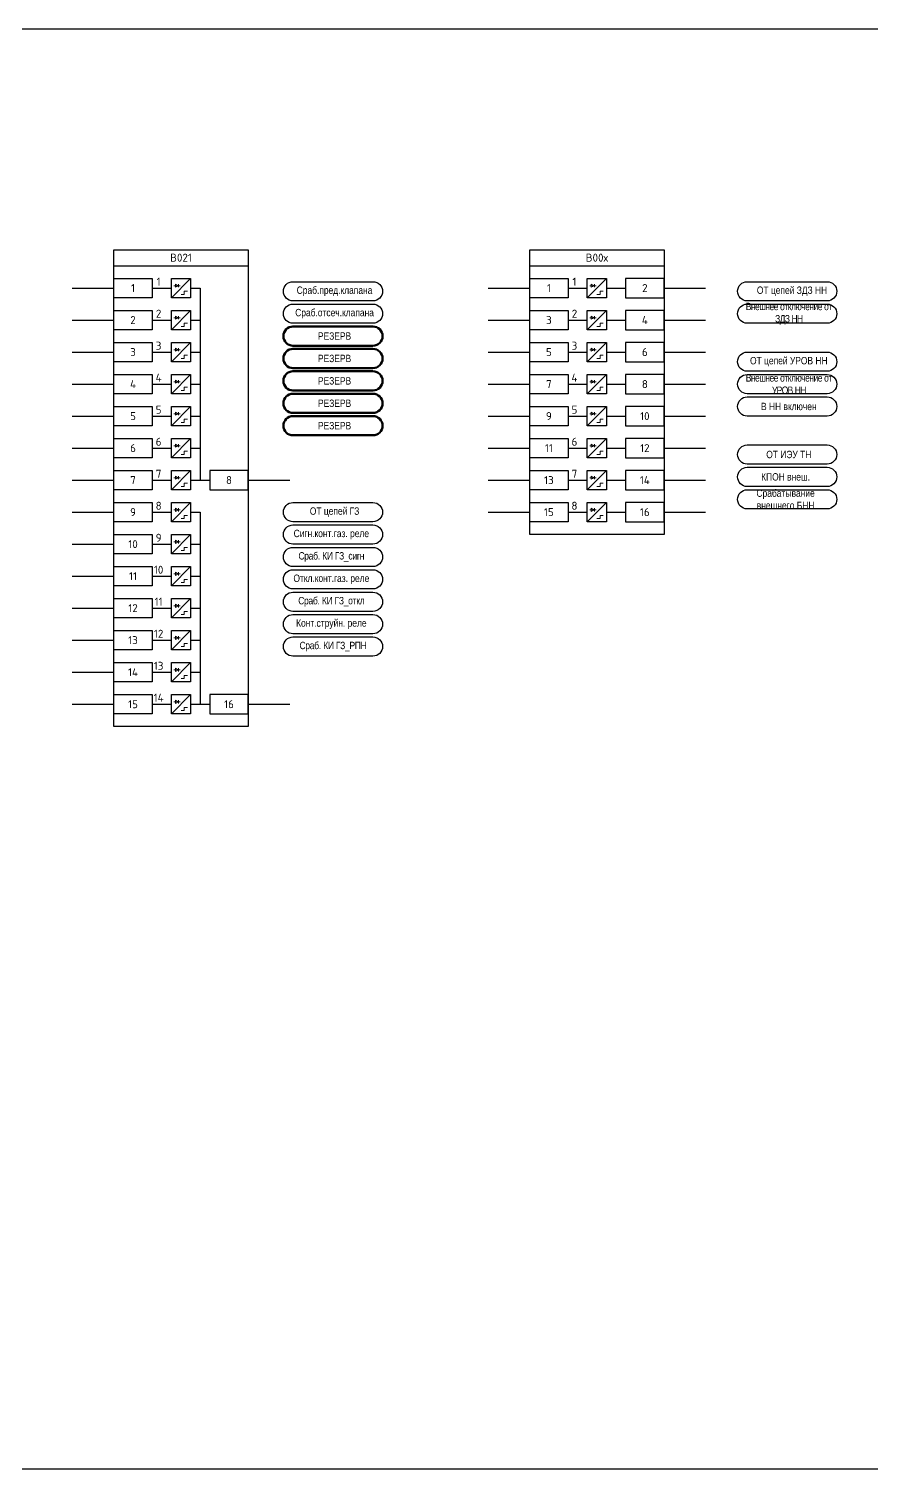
# Model space of a CAD drawing. Header units: millimetres. Extents: x 1413 to 4909, y -558 to 1412.
# Drawn here: x 3023.4 to 3286.8, y 961 to 1411 of the extents above; entities that cross this region are included whole.
import ezdxf
from ezdxf.enums import TextEntityAlignment as Align

# ---------------------------------------------------------------- set-up
doc = ezdxf.new("R2010")
doc.units = ezdxf.units.MM
doc.layers.add('_ОРЗ_0.3', color=7, linetype='Continuous', lineweight=30)
doc.layers.add('TEXT', color=7, linetype='Continuous', lineweight=25)
doc.layers.add('Основная', color=7, linetype='Continuous')
doc.styles.add('2.5_Gost_RD', font='ARIALN.TTF', dxfattribs={"height": 2.5})
doc.styles.add('2.5_ISOCPEUR', font='isocpeur.ttf', dxfattribs={"width": 0.9, "height": 2.5})
doc.styles.add('2.5_ISOCPEUR_1', font='isocpeur.ttf', dxfattribs={"height": 2.5})

# ---------------------------------------------------------------- blocks, each defined once
blk = doc.blocks.new('*U42')
at = {"layer": 'Основная', "color": 0}
for p, q in [((0, 0), (2, 0)), ((2, 0), (40, 0)), ((40, 0), (42, 0))]:
    blk.add_line(p, q, dxfattribs=at)
blk = doc.blocks.new('*U74')
at = {"lineweight": 13, "ltscale": 0.25}
blk.add_line((20.25, 1.25), (20.25, 0.25), dxfattribs=at)
for points in [[(0, 3), (12, 3), (12, -3), (0, -3)], [(18, 3), (24, 3), (24, -3), (18, -3)]]:
    blk.add_lwpolyline(points, close=True)
blk.add_lwpolyline([(20.25, 0.75), (19.25, 1.25), (19.25, 0.25), (20.25, 0.75)], dxfattribs=at)
at = {"lineweight": 13, "flags": 128}
for points in [[(19.5, 1.5, 0, 0, 0), (19.5, 2, 0.25, 0, 0), (19.5, 2.5, 0, 0, 0)], [(20, 1.5, 0, 0, 0), (20, 2, 0.25, 0, 0), (20, 2.5, 0, 0, 0)]]:
    blk.add_lwpolyline(points, format="xyseb", dxfattribs=at)
at = {"layer": 'Основная', "color": 0}
blk.add_line((12, 0), (18, 0), dxfattribs=at)
at = {"layer": 'Основная', "ltscale": 0.25}
blk.add_line((24, 3), (18, -3), dxfattribs=at)
at = {"layer": 'Основная', "color": 0, "lineweight": 13}
blk.add_line((18.75, 0.75), (20.75, 0.75), dxfattribs=at)
for p, q in [((21, -2), (22, -2)), ((22, -1), (23, -1)), ((22, -2), (22, -1))]:
    blk.add_line(p, q, dxfattribs=at).dxf.unprotected_set("ltscale", 0)
at = {"layer": 'Основная', "style": '2.5_ISOCPEUR'}
for tag, p in [('ОУ', (3, 6)), ('В', (6, 0)), ('K', (14, 2))]:
    blk.add_attdef(tag, text='', height=2.5, dxfattribs=at).set_placement(p, align=Align.MIDDLE_CENTER)
blk = doc.blocks.new('*U64')
blk.add_lwpolyline([(0, 3), (-12, 3), (-12, -3), (0, -3)], close=True)
at = {"layer": 'Основная', "style": '2.5_ISOCPEUR'}
for tag, p in [('ОУ', (-7, 10)), ('В', (-6, 0))]:
    blk.add_attdef(tag, text='', height=2.5, dxfattribs=at).set_placement(p, align=Align.MIDDLE_CENTER)

msp = doc.modelspace()

# ---------------------------------------------------------------- linework, layer by layer
at = {"ltscale": 100}
for p, q in [((3077, 1330), (3077, 1270)), ((3077, 1260), (3077, 1200))]:
    msp.add_line(p, q, dxfattribs=at)
at = {"color": 2, "ltscale": 100}
msp.add_lwpolyline([(2745, 1411), (3821, 1411), (3821, 961), (2745, 961)], close=True, dxfattribs=at)
at = {"color": 1, "ltscale": 100}
for points in [[(3106, 1326, -1), (3106, 1332), (3131, 1332, -1), (3131, 1326)], [(3106, 1319, -1), (3106, 1325), (3131, 1325, -1), (3131, 1319)], [(3106, 1319, -1), (3106, 1325), (3131, 1325, -1), (3131, 1319)]]:
    msp.add_lwpolyline(points, format="xyb", close=True, dxfattribs=at)
at = {"color": 3, "ltscale": 100}
for points in [[(3248, 1326, -1), (3248, 1332), (3273, 1332, -1), (3273, 1326)], [(3248, 1319, -1), (3248, 1325), (3273, 1325, -1), (3273, 1319)]]:
    msp.add_lwpolyline(points, format="xyb", close=True, dxfattribs=at)
at = {"ltscale": 100}
for points in [[(3037, 1330), (3050, 1330)], [(3074, 1330), (3077, 1330)], [(3167, 1330), (3180, 1330)], [(3204, 1330), (3210, 1330)], [(3222, 1330), (3235, 1330)], [(3037, 1320), (3050, 1320)], [(3074, 1320), (3077, 1320)], [(3167, 1320), (3180, 1320)], [(3204, 1320), (3210, 1320)], [(3222, 1320), (3235, 1320)], [(3037, 1310), (3050, 1310)], [(3074, 1310), (3077, 1310)], [(3167, 1310), (3180, 1310)], [(3204, 1310), (3210, 1310)], [(3222, 1310), (3235, 1310)], [(3037, 1300), (3050, 1300)], [(3074, 1300), (3077, 1300)], [(3167, 1300), (3180, 1300)], [(3204, 1300), (3210, 1300)], [(3222, 1300), (3235, 1300)], [(3037, 1290), (3050, 1290)], [(3074, 1290), (3077, 1290)], [(3167, 1290), (3180, 1290)], [(3204, 1290), (3210, 1290)], [(3222, 1290), (3235, 1290)], [(3037, 1280), (3050, 1280)], [(3074, 1280), (3077, 1280)], [(3167, 1280), (3180, 1280)], [(3204, 1280), (3210, 1280)], [(3222, 1280), (3235, 1280)], [(3037, 1270), (3050, 1270)], [(3074, 1270), (3080, 1270)], [(3092, 1270), (3105, 1270)], [(3167, 1270), (3180, 1270)], [(3204, 1270), (3210, 1270)], [(3222, 1270), (3235, 1270)], [(3037, 1260), (3050, 1260)], [(3074, 1260), (3077, 1260)], [(3167, 1260), (3180, 1260)], [(3204, 1260), (3210, 1260)], [(3222, 1260), (3235, 1260)], [(3037, 1250), (3050, 1250)], [(3074, 1250), (3077, 1250)], [(3037, 1240), (3050, 1240)], [(3074, 1240), (3077, 1240)], [(3037, 1230), (3050, 1230)], [(3074, 1230), (3077, 1230)], [(3037, 1220), (3050, 1220)], [(3074, 1220), (3077, 1220)], [(3037, 1210), (3050, 1210)], [(3074, 1210), (3077, 1210)], [(3037, 1200), (3050, 1200)], [(3074, 1200), (3077, 1200)], [(3074, 1200), (3080, 1200)], [(3092, 1200), (3105, 1200)]]:
    msp.add_lwpolyline(points, dxfattribs=at)
at = {"color": 1, "lineweight": 50, "ltscale": 100}
for points in [[(3106, 1312, -1), (3106, 1318), (3131, 1318, -1), (3131, 1312)], [(3106, 1305, -1), (3106, 1311), (3131, 1311, -1), (3131, 1305)], [(3106, 1298, -1), (3106, 1304), (3131, 1304, -1), (3131, 1298)], [(3106, 1291, -1), (3106, 1297), (3131, 1297, -1), (3131, 1291)], [(3106, 1284, -1), (3106, 1290), (3131, 1290, -1), (3131, 1284)]]:
    msp.add_lwpolyline(points, format="xyb", close=True, dxfattribs=at)
at = {"color": 4, "ltscale": 100}
for points in [[(3248, 1304, -1), (3248, 1310), (3273, 1310, -1), (3273, 1304)], [(3248, 1297, -1), (3248, 1303), (3273, 1303, -1), (3273, 1297)], [(3248, 1290, -1), (3248, 1296), (3273, 1296, -1), (3273, 1290)]]:
    msp.add_lwpolyline(points, format="xyb", close=True, dxfattribs=at)
at = {"color": 5, "ltscale": 100}
for points in [[(3248, 1275, -1), (3248, 1281), (3273, 1281, -1), (3273, 1275)], [(3248, 1268, -1), (3248, 1274), (3273, 1274, -1), (3273, 1268)], [(3248, 1261, -1), (3248, 1267), (3273, 1267, -1), (3273, 1261)]]:
    msp.add_lwpolyline(points, format="xyb", close=True, dxfattribs=at)
at = {"color": 2, "ltscale": 100}
for points in [[(3106, 1257, -1), (3106, 1263), (3131, 1263, -1), (3131, 1257)], [(3106, 1250, -1), (3106, 1256), (3131, 1256, -1), (3131, 1250)], [(3106, 1243, -1), (3106, 1249), (3131, 1249, -1), (3131, 1243)], [(3106, 1236, -1), (3106, 1242), (3131, 1242, -1), (3131, 1236)], [(3106, 1229, -1), (3106, 1235), (3131, 1235, -1), (3131, 1229)], [(3106, 1222, -1), (3106, 1228), (3131, 1228, -1), (3131, 1222)], [(3106, 1215, -1), (3106, 1221), (3131, 1221, -1), (3131, 1215)]]:
    msp.add_lwpolyline(points, format="xyb", close=True, dxfattribs=at)
at = {"layer": '_ОРЗ_0.3', "ltscale": 100}
for points in [[(3050, 1342), (3092, 1342), (3092, 1193), (3050, 1193)], [(3180, 1342), (3222, 1342), (3222, 1253), (3180, 1253)]]:
    msp.add_lwpolyline(points, close=True, dxfattribs=at)

# ---------------------------------------------------------------- block references
at = {"ltscale": 0.25}
for p in [(3050, 1337), (3180, 1337)]:
    msp.add_blockref('*U42', p, dxfattribs=at)
at = {"layer": '_ОРЗ_0.3', "ltscale": 0.25}
ref = msp.add_blockref('*U74', (3050, 1330), dxfattribs=at)
ref.add_attrib('В', '1', dxfattribs={"layer": 'Основная', "height": 2.5, "style": '2.5_ISOCPEUR'}).set_placement((3056, 1330), align=Align.MIDDLE_CENTER)
ref.add_attrib('K', '1', dxfattribs={"layer": 'Основная', "height": 2.5, "style": '2.5_ISOCPEUR'}).set_placement((3064, 1332), align=Align.MIDDLE_CENTER)
ref = msp.add_blockref('*U74', (3180, 1330), dxfattribs=at)
ref.add_attrib('В', '1', dxfattribs={"layer": 'Основная', "height": 2.5, "style": '2.5_ISOCPEUR'}).set_placement((3186, 1330), align=Align.MIDDLE_CENTER)
ref.add_attrib('K', '1', dxfattribs={"layer": 'Основная', "height": 2.5, "style": '2.5_ISOCPEUR'}).set_placement((3194, 1332), align=Align.MIDDLE_CENTER)
ref = msp.add_blockref('*U64', (3222, 1330), dxfattribs=at)
ref.add_attrib('В', '2', dxfattribs={"layer": 'Основная', "height": 2.5, "style": '2.5_ISOCPEUR'}).set_placement((3216, 1330), align=Align.MIDDLE_CENTER)
ref = msp.add_blockref('*U74', (3050, 1320), dxfattribs=at)
ref.add_attrib('В', '2', dxfattribs={"layer": 'Основная', "height": 2.5, "style": '2.5_ISOCPEUR'}).set_placement((3056, 1320), align=Align.MIDDLE_CENTER)
ref.add_attrib('K', '2', dxfattribs={"layer": 'Основная', "height": 2.5, "style": '2.5_ISOCPEUR'}).set_placement((3064, 1322), align=Align.MIDDLE_CENTER)
ref = msp.add_blockref('*U74', (3180, 1320), dxfattribs=at)
ref.add_attrib('В', '3', dxfattribs={"layer": 'Основная', "height": 2.5, "style": '2.5_ISOCPEUR'}).set_placement((3186, 1320), align=Align.MIDDLE_CENTER)
ref.add_attrib('K', '2', dxfattribs={"layer": 'Основная', "height": 2.5, "style": '2.5_ISOCPEUR'}).set_placement((3194, 1322), align=Align.MIDDLE_CENTER)
ref = msp.add_blockref('*U64', (3222, 1320), dxfattribs=at)
ref.add_attrib('В', '4', dxfattribs={"layer": 'Основная', "height": 2.5, "style": '2.5_ISOCPEUR'}).set_placement((3216, 1320), align=Align.MIDDLE_CENTER)
ref = msp.add_blockref('*U74', (3050, 1310), dxfattribs=at)
ref.add_attrib('В', '3', dxfattribs={"layer": 'Основная', "height": 2.5, "style": '2.5_ISOCPEUR'}).set_placement((3056, 1310), align=Align.MIDDLE_CENTER)
ref.add_attrib('K', '3', dxfattribs={"layer": 'Основная', "height": 2.5, "style": '2.5_ISOCPEUR'}).set_placement((3064, 1312), align=Align.MIDDLE_CENTER)
ref = msp.add_blockref('*U74', (3180, 1310), dxfattribs=at)
ref.add_attrib('В', '5', dxfattribs={"layer": 'Основная', "height": 2.5, "style": '2.5_ISOCPEUR'}).set_placement((3186, 1310), align=Align.MIDDLE_CENTER)
ref.add_attrib('K', '3', dxfattribs={"layer": 'Основная', "height": 2.5, "style": '2.5_ISOCPEUR'}).set_placement((3194, 1312), align=Align.MIDDLE_CENTER)
ref = msp.add_blockref('*U64', (3222, 1310), dxfattribs=at)
ref.add_attrib('В', '6', dxfattribs={"layer": 'Основная', "height": 2.5, "style": '2.5_ISOCPEUR'}).set_placement((3216, 1310), align=Align.MIDDLE_CENTER)
ref = msp.add_blockref('*U74', (3050, 1300), dxfattribs=at)
ref.add_attrib('В', '4', dxfattribs={"layer": 'Основная', "height": 2.5, "style": '2.5_ISOCPEUR'}).set_placement((3056, 1300), align=Align.MIDDLE_CENTER)
ref.add_attrib('K', '4', dxfattribs={"layer": 'Основная', "height": 2.5, "style": '2.5_ISOCPEUR'}).set_placement((3064, 1302), align=Align.MIDDLE_CENTER)
ref = msp.add_blockref('*U74', (3180, 1300), dxfattribs=at)
ref.add_attrib('В', '7', dxfattribs={"layer": 'Основная', "height": 2.5, "style": '2.5_ISOCPEUR'}).set_placement((3186, 1300), align=Align.MIDDLE_CENTER)
ref.add_attrib('K', '4', dxfattribs={"layer": 'Основная', "height": 2.5, "style": '2.5_ISOCPEUR'}).set_placement((3194, 1302), align=Align.MIDDLE_CENTER)
ref = msp.add_blockref('*U64', (3222, 1300), dxfattribs=at)
ref.add_attrib('В', '8', dxfattribs={"layer": 'Основная', "height": 2.5, "style": '2.5_ISOCPEUR'}).set_placement((3216, 1300), align=Align.MIDDLE_CENTER)
ref = msp.add_blockref('*U74', (3050, 1290), dxfattribs=at)
ref.add_attrib('В', '5', dxfattribs={"layer": 'Основная', "height": 2.5, "style": '2.5_ISOCPEUR'}).set_placement((3056, 1290), align=Align.MIDDLE_CENTER)
ref.add_attrib('K', '5', dxfattribs={"layer": 'Основная', "height": 2.5, "style": '2.5_ISOCPEUR'}).set_placement((3064, 1292), align=Align.MIDDLE_CENTER)
ref = msp.add_blockref('*U74', (3180, 1290), dxfattribs=at)
ref.add_attrib('В', '9', dxfattribs={"layer": 'Основная', "height": 2.5, "style": '2.5_ISOCPEUR'}).set_placement((3186, 1290), align=Align.MIDDLE_CENTER)
ref.add_attrib('K', '5', dxfattribs={"layer": 'Основная', "height": 2.5, "style": '2.5_ISOCPEUR'}).set_placement((3194, 1292), align=Align.MIDDLE_CENTER)
ref = msp.add_blockref('*U64', (3222, 1290), dxfattribs=at)
ref.add_attrib('В', '10', dxfattribs={"layer": 'Основная', "height": 2.5, "style": '2.5_ISOCPEUR'}).set_placement((3216, 1290), align=Align.MIDDLE_CENTER)
ref = msp.add_blockref('*U74', (3050, 1280), dxfattribs=at)
ref.add_attrib('В', '6', dxfattribs={"layer": 'Основная', "height": 2.5, "style": '2.5_ISOCPEUR'}).set_placement((3056, 1280), align=Align.MIDDLE_CENTER)
ref.add_attrib('K', '6', dxfattribs={"layer": 'Основная', "height": 2.5, "style": '2.5_ISOCPEUR'}).set_placement((3064, 1282), align=Align.MIDDLE_CENTER)
ref = msp.add_blockref('*U74', (3180, 1280), dxfattribs=at)
ref.add_attrib('В', '11', dxfattribs={"layer": 'Основная', "height": 2.5, "style": '2.5_ISOCPEUR'}).set_placement((3186, 1280), align=Align.MIDDLE_CENTER)
ref.add_attrib('K', '6', dxfattribs={"layer": 'Основная', "height": 2.5, "style": '2.5_ISOCPEUR'}).set_placement((3194, 1282), align=Align.MIDDLE_CENTER)
ref = msp.add_blockref('*U64', (3222, 1280), dxfattribs=at)
ref.add_attrib('В', '12', dxfattribs={"layer": 'Основная', "height": 2.5, "style": '2.5_ISOCPEUR'}).set_placement((3216, 1280), align=Align.MIDDLE_CENTER)
ref = msp.add_blockref('*U74', (3050, 1270), dxfattribs=at)
ref.add_attrib('В', '7', dxfattribs={"layer": 'Основная', "height": 2.5, "style": '2.5_ISOCPEUR'}).set_placement((3056, 1270), align=Align.MIDDLE_CENTER)
ref.add_attrib('K', '7', dxfattribs={"layer": 'Основная', "height": 2.5, "style": '2.5_ISOCPEUR'}).set_placement((3064, 1272), align=Align.MIDDLE_CENTER)
ref = msp.add_blockref('*U64', (3092, 1270), dxfattribs=at)
ref.add_attrib('В', '8', dxfattribs={"layer": 'Основная', "height": 2.5, "style": '2.5_ISOCPEUR'}).set_placement((3086, 1270), align=Align.MIDDLE_CENTER)
ref = msp.add_blockref('*U74', (3180, 1270), dxfattribs=at)
ref.add_attrib('В', '13', dxfattribs={"layer": 'Основная', "height": 2.5, "style": '2.5_ISOCPEUR'}).set_placement((3186, 1270), align=Align.MIDDLE_CENTER)
ref.add_attrib('K', '7', dxfattribs={"layer": 'Основная', "height": 2.5, "style": '2.5_ISOCPEUR'}).set_placement((3194, 1272), align=Align.MIDDLE_CENTER)
ref = msp.add_blockref('*U64', (3222, 1270), dxfattribs=at)
ref.add_attrib('В', '14', dxfattribs={"layer": 'Основная', "height": 2.5, "style": '2.5_ISOCPEUR'}).set_placement((3216, 1270), align=Align.MIDDLE_CENTER)
ref = msp.add_blockref('*U74', (3050, 1260), dxfattribs=at)
ref.add_attrib('В', '9', dxfattribs={"layer": 'Основная', "height": 2.5, "style": '2.5_ISOCPEUR'}).set_placement((3056, 1260), align=Align.MIDDLE_CENTER)
ref.add_attrib('K', '8', dxfattribs={"layer": 'Основная', "height": 2.5, "style": '2.5_ISOCPEUR'}).set_placement((3064, 1262), align=Align.MIDDLE_CENTER)
ref = msp.add_blockref('*U74', (3180, 1260), dxfattribs=at)
ref.add_attrib('В', '15', dxfattribs={"layer": 'Основная', "height": 2.5, "style": '2.5_ISOCPEUR'}).set_placement((3186, 1260), align=Align.MIDDLE_CENTER)
ref.add_attrib('K', '8', dxfattribs={"layer": 'Основная', "height": 2.5, "style": '2.5_ISOCPEUR'}).set_placement((3194, 1262), align=Align.MIDDLE_CENTER)
ref = msp.add_blockref('*U64', (3222, 1260), dxfattribs=at)
ref.add_attrib('В', '16', dxfattribs={"layer": 'Основная', "height": 2.5, "style": '2.5_ISOCPEUR'}).set_placement((3216, 1260), align=Align.MIDDLE_CENTER)
ref = msp.add_blockref('*U74', (3050, 1250), dxfattribs=at)
ref.add_attrib('В', '10', dxfattribs={"layer": 'Основная', "height": 2.5, "style": '2.5_ISOCPEUR'}).set_placement((3056, 1250), align=Align.MIDDLE_CENTER)
ref.add_attrib('K', '9', dxfattribs={"layer": 'Основная', "height": 2.5, "style": '2.5_ISOCPEUR'}).set_placement((3064, 1252), align=Align.MIDDLE_CENTER)
ref = msp.add_blockref('*U74', (3050, 1240), dxfattribs=at)
ref.add_attrib('В', '11', dxfattribs={"layer": 'Основная', "height": 2.5, "style": '2.5_ISOCPEUR'}).set_placement((3056, 1240), align=Align.MIDDLE_CENTER)
ref.add_attrib('K', '10', dxfattribs={"layer": 'Основная', "height": 2.5, "style": '2.5_ISOCPEUR'}).set_placement((3064, 1242), align=Align.MIDDLE_CENTER)
ref = msp.add_blockref('*U74', (3050, 1230), dxfattribs=at)
ref.add_attrib('В', '12', dxfattribs={"layer": 'Основная', "height": 2.5, "style": '2.5_ISOCPEUR'}).set_placement((3056, 1230), align=Align.MIDDLE_CENTER)
ref.add_attrib('K', '11', dxfattribs={"layer": 'Основная', "height": 2.5, "style": '2.5_ISOCPEUR'}).set_placement((3064, 1232), align=Align.MIDDLE_CENTER)
ref = msp.add_blockref('*U74', (3050, 1220), dxfattribs=at)
ref.add_attrib('В', '13', dxfattribs={"layer": 'Основная', "height": 2.5, "style": '2.5_ISOCPEUR'}).set_placement((3056, 1220), align=Align.MIDDLE_CENTER)
ref.add_attrib('K', '12', dxfattribs={"layer": 'Основная', "height": 2.5, "style": '2.5_ISOCPEUR'}).set_placement((3064, 1222), align=Align.MIDDLE_CENTER)
ref = msp.add_blockref('*U74', (3050, 1210), dxfattribs=at)
ref.add_attrib('В', '14', dxfattribs={"layer": 'Основная', "height": 2.5, "style": '2.5_ISOCPEUR'}).set_placement((3056, 1210), align=Align.MIDDLE_CENTER)
ref.add_attrib('K', '13', dxfattribs={"layer": 'Основная', "height": 2.5, "style": '2.5_ISOCPEUR'}).set_placement((3064, 1212), align=Align.MIDDLE_CENTER)
ref = msp.add_blockref('*U74', (3050, 1200), dxfattribs=at)
ref.add_attrib('В', '15', dxfattribs={"layer": 'Основная', "height": 2.5, "style": '2.5_ISOCPEUR'}).set_placement((3056, 1200), align=Align.MIDDLE_CENTER)
ref.add_attrib('K', '14', dxfattribs={"layer": 'Основная', "height": 2.5, "style": '2.5_ISOCPEUR'}).set_placement((3064, 1202), align=Align.MIDDLE_CENTER)
ref = msp.add_blockref('*U64', (3092, 1200), dxfattribs=at)
ref.add_attrib('В', '16', dxfattribs={"layer": 'Основная', "height": 2.5, "style": '2.5_ISOCPEUR'}).set_placement((3086, 1200), align=Align.MIDDLE_CENTER)

# ---------------------------------------------------------------- texts
at = {"ltscale": 0.25, "char_height": 2.5, "width": 42, "attachment_point": 5, "style": '2.5_ISOCPEUR_1'}
for s, insert in [('B021', (3071, 1339.5)), ('B00х', (3201, 1339.5))]:
    msp.add_mtext(s, dxfattribs=dict(at, insert=insert))
at = {"ltscale": 100, "char_height": 2.3, "attachment_point": 5, "style": '2.5_Gost_RD'}
for s, insert, width in [('\\A1;Сраб.пред.клапана', (3119, 1329), 31), ('ОТ цепей ЗДЗ НН', (3262, 1329), 31), ('\\A1;Сраб.отсеч.клапана', (3119, 1322), 31), ('{\\T0.9;Внешнее отключение от ЗДЗ НН}', (3261, 1322), 31), ('\\A1;РЕЗЕРВ', (3119, 1315), 29.7748), ('\\A1;РЕЗЕРВ', (3119, 1308), 29.7748), ('ОТ цепей УРОВ НН', (3261, 1307), 31), ('\\A1;РЕЗЕРВ', (3119, 1301), 29.7748), ('{\\T0.9;Внешнее отключение от УРОВ НН}', (3261, 1300), 31), ('\\A1;РЕЗЕРВ', (3119, 1294), 29.7748), ('В НН включен', (3261, 1293), 28), ('\\A1;РЕЗЕРВ', (3119, 1287), 29.7748), ('ОТ ИЭУ ТН', (3261, 1278), 31), ('КПОН внеш.', (3260, 1271), 31), ('Срабатывание внешнего БНН', (3260, 1264), 30.2779), ('\\A1;Конт.струйн. реле', (3118, 1225), 31), ('\\A1;{\\T0.95;Сраб. КИ ГЗ_РПН}', (3118.5, 1218), 31)]:
    msp.add_mtext(s, dxfattribs=dict(at, insert=insert, width=width))
at = {"layer": 'TEXT', "ltscale": 100, "char_height": 2.3, "width": 31, "attachment_point": 5, "style": '2.5_Gost_RD'}
for s, insert in [('ОТ цепей ГЗ', (3119, 1260)), ('\\A1;Сигн.конт.газ. реле', (3118, 1253)), ('\\A1;{\\T0.95;Сраб. КИ ГЗ_сигн}', (3118, 1246)), ('\\A1;Откл.конт.газ. реле', (3118, 1239)), ('\\A1;{\\T0.95;Сраб. КИ ГЗ_откл}', (3118, 1232))]:
    msp.add_mtext(s, dxfattribs=dict(at, insert=insert))

doc.saveas('drawing.dxf')
